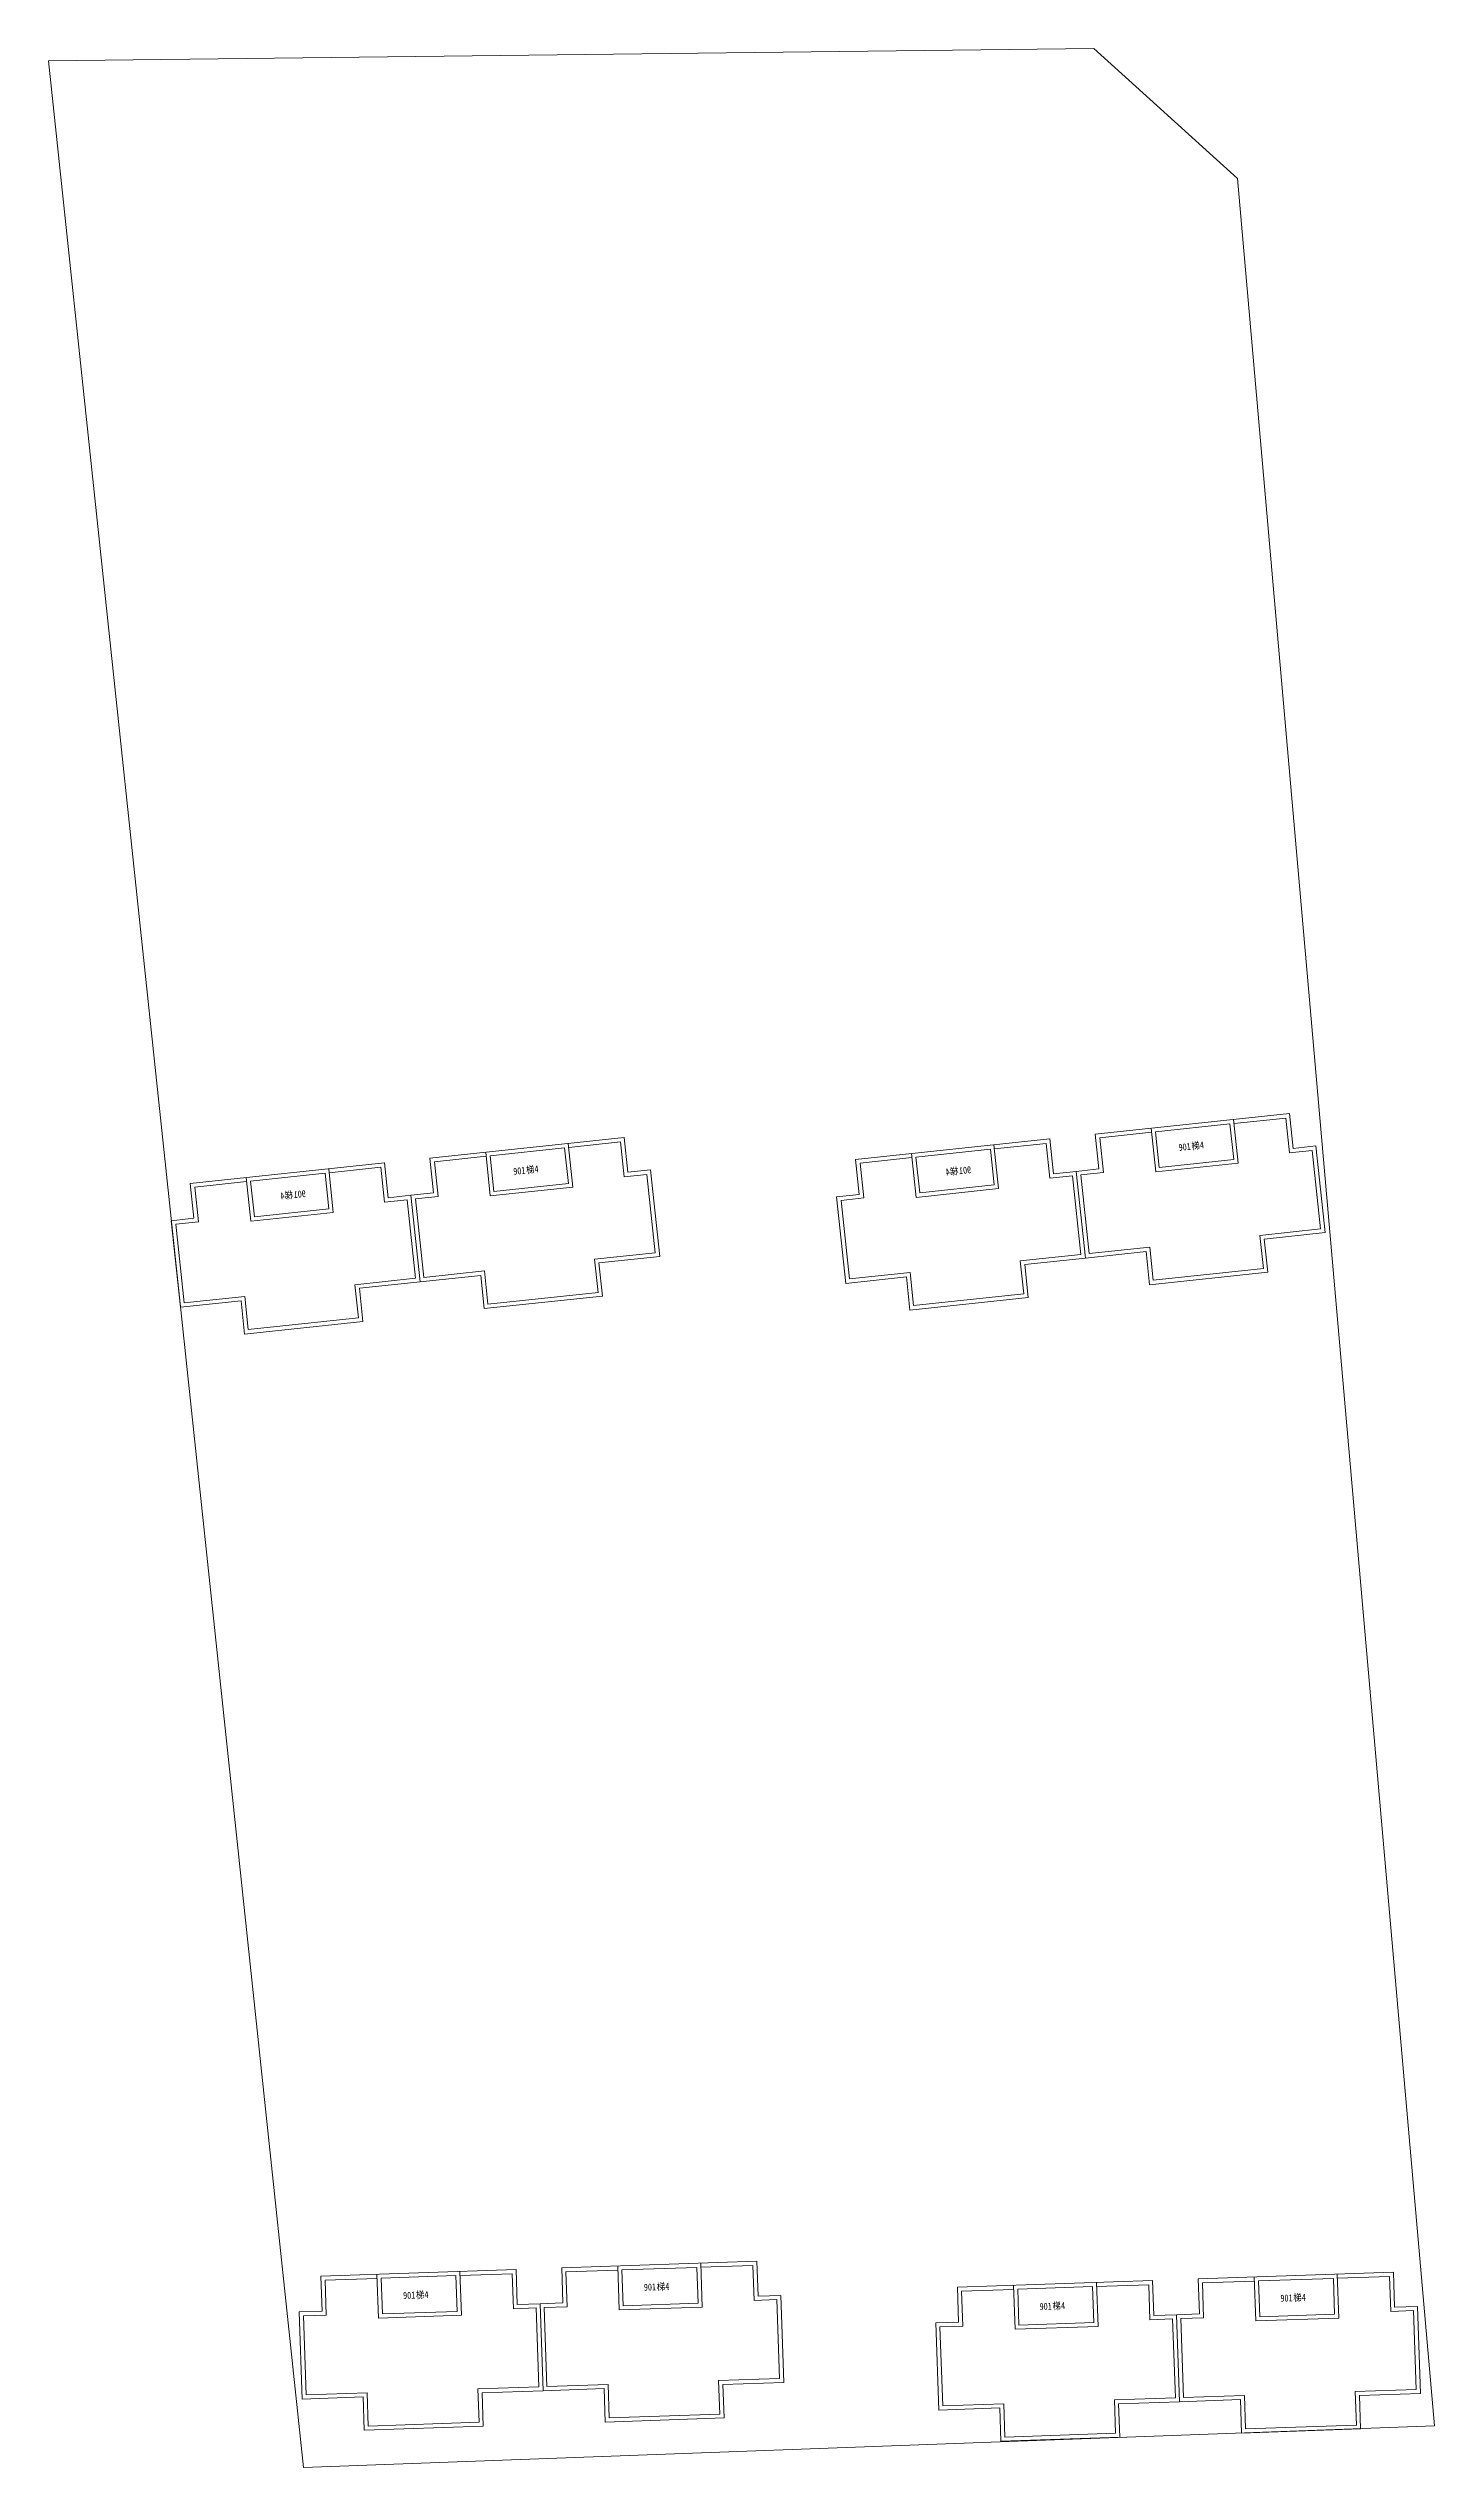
# Model space of a CAD drawing. Extents: x 741202 to 867202, y 603120 to 647617.
# Drawn here: x 750950 to 752994, y 611940 to 615506 of the extents above; entities that cross this region are included whole.
import ezdxf

# ---------------------------------------------------------------- set-up
doc = ezdxf.new("R2010")
doc.units = 0
doc.header["$LTSCALE"] = 1000
doc.header["$MEASUREMENT"] = 0
doc.layers.add('140', color=2, linetype='CONTINUOUS', lineweight=5)
doc.layers.add('901T4', color=2, linetype='CONTINUOUS', lineweight=5)
doc.styles.add('黑体', font='SIMHEI.TTF', dxfattribs={"width": 0.85, "height": 10})

# ---------------------------------------------------------------- blocks, each defined once
blk = doc.blocks.new('hg')
at = {"layer": '901T4', "color": 0, "linetype": 'ByBlock', "style": '黑体', "width": 0.85}
for s, p in [('901', (63477.1, -17864.65)), ('梯', (63478.68, -17864.6)), ('4', (63479.73, -17864.56))]:
    blk.add_text(s, height=0.859, rotation=1.9639, dxfattribs=at).set_placement(p)

msp = doc.modelspace()

# ---------------------------------------------------------------- linework, layer by layer
at = {"layer": '140', "color": 7}
for p, q in [((752491.6, 615505.6), (750950.4, 615487)), ((750950.4, 615487), (751326.4, 611939.6)), ((752703.5, 615313.7), (752491.6, 615505.6)), ((752994, 612001), (752703.5, 615313.7)), ((752780, 613935.5), (752493.6, 613905.2)), ((752582.5, 613908.6), (752692.3, 613920.2)), ((752692.3, 613920.2), (752692.3, 613920.2)), ((752692.3, 613920.2), (752697.9, 613867.7)), ((752697.7, 613926.8), (752704.5, 613862.4)), ((752774.7, 613928.9), (752698.3, 613920.8)), ((752780.1, 613877.6), (752774.7, 613928.9)), ((752785.4, 613884.2), (752780, 613935.5)), ((751799.2, 613900.3), (751512.8, 613869.9)), ((751601.7, 613873.3), (751711.5, 613885)), ((751711.5, 613885), (751711.5, 613885)), ((751711.5, 613885), (751717.1, 613832.5)), ((751716.8, 613891.6), (751723.7, 613827.1)), ((751793.8, 613893.7), (751717.5, 613885.6)), ((751799.3, 613842.4), (751793.8, 613893.7)), ((751804.6, 613849), (751799.2, 613900.3)), ((752140.4, 613867.7), (752426.8, 613898.1)), ((752339.1, 613882.8), (752229.3, 613871.1)), ((752344.7, 613830.3), (752339.1, 613882.8)), ((752351.3, 613824.9), (752344.4, 613889.4)), ((752345.1, 613883.4), (752421.4, 613891.5)), ((752421.4, 613891.5), (752426.9, 613840.2)), ((752426.8, 613898.1), (752432.2, 613846.8)), ((752493.6, 613905.2), (752499, 613853.9)), ((752576.6, 613907.9), (752500.2, 613899.8)), ((752500.2, 613899.8), (752505.6, 613848.5)), ((752582.8, 613849.5), (752575.9, 613913.9)), ((752588.1, 613856.1), (752582.5, 613908.6)), ((752813.5, 613881.2), (752780.1, 613877.6)), ((752818.8, 613887.8), (752785.4, 613884.2)), ((752825.8, 613765.4), (752813.5, 613881.2)), ((752832.4, 613760.1), (752818.8, 613887.8)), ((751159.6, 613832.5), (751446, 613862.9)), ((751358.3, 613847.5), (751248.5, 613835.9)), ((751363.8, 613795), (751358.3, 613847.5)), ((751370.4, 613789.7), (751363.6, 613854.1)), ((751364.2, 613848.2), (751440.6, 613856.3)), ((751440.6, 613856.3), (751446.1, 613804.9)), ((751446, 613862.9), (751451.4, 613811.5)), ((751512.8, 613869.9), (751518.2, 613818.6)), ((751595.8, 613872.7), (751519.4, 613864.6)), ((751519.4, 613864.6), (751524.8, 613813.3)), ((751601.9, 613814.2), (751595.1, 613878.7)), ((751607.3, 613820.8), (751601.7, 613873.3)), ((751832.7, 613845.9), (751799.3, 613842.4)), ((751838, 613852.5), (751804.6, 613849)), ((751845, 613730.2), (751832.7, 613845.9)), ((751851.6, 613724.8), (751838, 613852.5)), ((752145.8, 613816.4), (752140.4, 613867.7)), ((752147, 613862.4), (752223.3, 613870.5)), ((752152.4, 613811.1), (752147, 613862.4)), ((752222.7, 613876.5), (752229.5, 613812)), ((752229.3, 613871.1), (752229.3, 613871.1)), ((752229.3, 613871.1), (752234.9, 613818.6)), ((752432.2, 613846.8), (752465.6, 613850.3)), ((752499, 613853.9), (752465.6, 613850.3)), ((752465.6, 613850.3), (752479.2, 613722.6)), ((752465.6, 613850.3), (752479.2, 613722.6)), ((752505.6, 613848.5), (752472.2, 613845)), ((752704.5, 613862.4), (752582.8, 613849.5)), ((752697.9, 613867.7), (752588.1, 613856.1)), ((751165, 613781.2), (751159.6, 613832.5)), ((751166.2, 613827.2), (751242.5, 613835.3)), ((751171.6, 613775.9), (751166.2, 613827.2)), ((751241.9, 613841.2), (751248.7, 613776.8)), ((751248.5, 613835.9), (751248.5, 613835.9)), ((751248.5, 613835.9), (751254.1, 613783.4)), ((751451.4, 613811.5), (751484.8, 613815.1)), ((751518.2, 613818.6), (751484.8, 613815.1)), ((751484.8, 613815.1), (751498.3, 613687.4)), ((751484.8, 613815.1), (751498.3, 613687.4)), ((751524.8, 613813.3), (751491.4, 613809.8)), ((751491.4, 613809.8), (751503.7, 613694)), ((751723.7, 613827.1), (751601.9, 613814.2)), ((751717.1, 613832.5), (751607.3, 613820.8)), ((752112.4, 613812.9), (752145.8, 613816.4)), ((752125.9, 613685.2), (752112.4, 613812.9)), ((752119, 613807.5), (752152.4, 613811.1)), ((752229.5, 613812), (752351.3, 613824.9)), ((752234.9, 613818.6), (752344.7, 613830.3)), ((752426.9, 613840.2), (752460.3, 613843.7)), ((752460.3, 613843.7), (752472.6, 613728)), ((752472.2, 613845), (752484.5, 613729.2)), ((751131.6, 613777.6), (751165, 613781.2)), ((751145.1, 613650), (751131.6, 613777.6)), ((751138.2, 613772.3), (751171.6, 613775.9)), ((751248.7, 613776.8), (751370.4, 613789.7)), ((751254.1, 613783.4), (751363.8, 613795)), ((751446.1, 613804.9), (751479.5, 613808.5)), ((751479.5, 613808.5), (751491.7, 613692.7)), ((752131.3, 613691.8), (752119, 613807.5)), ((751150.5, 613656.6), (751138.2, 613772.3)), ((752484.5, 613729.2), (752574, 613738.7)), ((752574, 613738.7), (752579, 613689.8)), ((752736.3, 613755.9), (752825.8, 613765.4)), ((752741.6, 613707), (752736.3, 613755.9)), ((752742.9, 613750.6), (752832.4, 613760.1)), ((752748.2, 613701.7), (752742.9, 613750.6)), ((751503.7, 613694), (751593.2, 613703.5)), ((751593.2, 613703.5), (751598.2, 613654.6)), ((751755.4, 613720.7), (751845, 613730.2)), ((751760.8, 613671.8), (751755.4, 613720.7)), ((751762.1, 613715.4), (751851.6, 613724.8)), ((751767.4, 613666.5), (751762.1, 613715.4)), ((752472.6, 613728), (752383, 613718.5)), ((752383, 613718.5), (752388.4, 613669.6)), ((752479.2, 613722.6), (752389.7, 613713.1)), ((752389.7, 613713.1), (752395, 613664.3)), ((752479.2, 613722.6), (752568.7, 613732.1)), ((752568.7, 613732.1), (752573.7, 613683.2)), ((752579, 613689.8), (752741.6, 613707)), ((751491.7, 613692.7), (751402.2, 613683.2)), ((751402.2, 613683.2), (751407.6, 613634.4)), ((751498.3, 613687.4), (751408.8, 613677.9)), ((751408.8, 613677.9), (751414.2, 613629)), ((751498.3, 613687.4), (751587.8, 613696.9)), ((751587.8, 613696.9), (751592.9, 613648)), ((751598.2, 613654.6), (751760.8, 613671.8)), ((752215.4, 613694.7), (752125.9, 613685.2)), ((752220.8, 613701.3), (752131.3, 613691.8)), ((752220.5, 613645.8), (752215.4, 613694.7)), ((752225.8, 613652.4), (752220.8, 613701.3)), ((752388.4, 613669.6), (752225.8, 613652.4)), ((752573.7, 613683.2), (752748.2, 613701.7)), ((751234.6, 613659.4), (751145.1, 613650)), ((751240, 613666), (751150.5, 613656.6)), ((751239.6, 613610.5), (751234.6, 613659.4)), ((751245, 613617.1), (751240, 613666)), ((751407.6, 613634.4), (751245, 613617.1)), ((751592.9, 613648), (751767.4, 613666.5)), ((752395, 613664.3), (752220.5, 613645.8)), ((751414.2, 613629), (751239.6, 613610.5)), ((751994.9, 612243.8), (751707.1, 612234)), ((751912.1, 612241), (751914.4, 612176.2)), ((751996.6, 612192.3), (751994.9, 612243.8)), ((751639.9, 612231.7), (751352.1, 612221.8)), ((751352.1, 612221.8), (751353.8, 612170.2)), ((751435, 612218.6), (751358.3, 612216)), ((751358.3, 612216), (751360, 612164.4)), ((751437, 612159.9), (751434.8, 612224.6)), ((751441, 612218.8), (751551.3, 612222.6)), ((751442.8, 612166.1), (751441, 612218.8)), ((751551.3, 612222.6), (751551.3, 612222.6)), ((751551.3, 612222.6), (751553.2, 612169.8)), ((751557.1, 612228.8), (751559.4, 612164.1)), ((751634.1, 612225.5), (751557.3, 612222.8)), ((751635.9, 612173.9), (751634.1, 612225.5)), ((751641.7, 612180.1), (751639.9, 612231.7)), ((751707.1, 612234), (751708.8, 612182.4)), ((751790, 612230.8), (751713.3, 612228.2)), ((751713.3, 612228.2), (751715, 612176.6)), ((751792, 612172), (751789.8, 612236.8)), ((751796, 612231), (751906.3, 612234.8)), ((751797.8, 612178.2), (751796, 612231)), ((751906.3, 612234.8), (751906.3, 612234.8)), ((751906.3, 612234.8), (751908.1, 612182)), ((751989.1, 612237.6), (751912.3, 612235)), ((751990.9, 612186.1), (751989.1, 612237.6)), ((752578.3, 612215.4), (752290.5, 612205.5)), ((752290.5, 612205.5), (752292.2, 612154)), ((752375.4, 612143.6), (752373.2, 612208.4)), ((752379.4, 612202.6), (752489.7, 612206.4)), ((752489.7, 612206.4), (752489.7, 612206.4)), ((752489.7, 612206.4), (752491.6, 612153.6)), ((752495.5, 612212.6), (752497.8, 612147.8)), ((752572.5, 612209.2), (752495.7, 612206.6)), ((752574.3, 612157.6), (752572.5, 612209.2)), ((752580.1, 612163.8), (752578.3, 612215.4)), ((752933.3, 612227.6), (752645.5, 612217.7)), ((752645.5, 612217.7), (752647.2, 612166.1)), ((752728.4, 612214.6), (752651.7, 612211.9)), ((752651.7, 612211.9), (752653.4, 612160.4)), ((752730.4, 612155.8), (752728.2, 612220.6)), ((752734.4, 612214.8), (752844.7, 612218.5)), ((752736.2, 612162), (752734.4, 612214.8)), ((752844.7, 612218.5), (752844.7, 612218.5)), ((752844.7, 612218.5), (752846.5, 612165.8)), ((752850.5, 612224.7), (752852.8, 612160)), ((752927.5, 612221.4), (752850.7, 612218.8)), ((752929.3, 612169.8), (752927.5, 612221.4)), ((752935, 612176), (752933.3, 612227.6)), ((751353.8, 612170.2), (751320.2, 612169.1)), ((751553.2, 612169.8), (751442.8, 612166.1)), ((751669.4, 612175), (751635.9, 612173.9)), ((751675.2, 612181.2), (751641.7, 612180.1)), ((751673.4, 612058.7), (751669.4, 612175)), ((751708.8, 612182.4), (751675.2, 612181.2)), ((751679.6, 612052.9), (751675.2, 612181.2)), ((751675.2, 612181.2), (751679.6, 612052.9)), ((751715, 612176.6), (751681.4, 612175.4)), ((751681.4, 612175.4), (751685.4, 612059.1)), ((751914.4, 612176.2), (751792, 612172)), ((751908.1, 612182), (751797.8, 612178.2)), ((752024.4, 612187.2), (751990.9, 612186.1)), ((752030.2, 612193.4), (751996.6, 612192.3)), ((752028.4, 612070.9), (752024.4, 612187.2)), ((752034.6, 612065.1), (752030.2, 612193.4)), ((752373.4, 612202.4), (752296.7, 612199.8)), ((752296.7, 612199.8), (752298.4, 612148.2)), ((752381.2, 612149.8), (752379.4, 612202.6)), ((752962.8, 612171), (752929.3, 612169.8)), ((752968.6, 612177.2), (752935, 612176)), ((752966.8, 612054.6), (752962.8, 612171)), ((752973, 612048.8), (752968.6, 612177.2)), ((751320.2, 612169.1), (751324.6, 612040.7)), ((751360, 612164.4), (751326.4, 612163.3)), ((751326.4, 612163.3), (751330.4, 612046.9)), ((751559.4, 612164.1), (751437, 612159.9)), ((752292.2, 612154), (752258.6, 612152.8)), ((752258.6, 612152.8), (752263, 612024.5)), ((752298.4, 612148.2), (752264.8, 612147)), ((752264.8, 612147), (752268.8, 612030.7)), ((752497.8, 612147.8), (752375.4, 612143.6)), ((752491.6, 612153.6), (752381.2, 612149.8)), ((752607.8, 612158.8), (752574.3, 612157.6)), ((752613.6, 612165), (752580.1, 612163.8)), ((752611.8, 612042.5), (752607.8, 612158.8)), ((752647.2, 612166.1), (752613.6, 612165)), ((752618, 612036.7), (752613.6, 612165)), ((752613.6, 612165), (752618, 612036.7)), ((752653.4, 612160.4), (752619.8, 612159.2)), ((752619.8, 612159.2), (752623.8, 612042.9)), ((752852.8, 612160), (752730.4, 612155.8)), ((752846.5, 612165.8), (752736.2, 612162)), ((751938.5, 612067.8), (752028.4, 612070.9)), ((751940.3, 612018.6), (751938.5, 612067.8)), ((751944.7, 612062), (752034.6, 612065.1)), ((751324.6, 612040.7), (751414.6, 612043.8)), ((751330.4, 612046.9), (751420.4, 612050)), ((751414.6, 612043.8), (751416.1, 611994.7)), ((751420.4, 612050), (751421.9, 612000.9)), ((751583.5, 612055.6), (751673.4, 612058.7)), ((751585.3, 612006.5), (751583.5, 612055.6)), ((751589.7, 612049.8), (751679.6, 612052.9)), ((751591.5, 612000.7), (751589.7, 612049.8)), ((751679.6, 612052.9), (751769.6, 612056)), ((751685.4, 612059.1), (751775.4, 612062.2)), ((751769.6, 612056), (751771.1, 612006.8)), ((751775.4, 612062.2), (751776.9, 612013)), ((751946.5, 612012.8), (751944.7, 612062)), ((752263, 612024.5), (752353, 612027.6)), ((752268.8, 612030.7), (752358.8, 612033.8)), ((752353, 612027.6), (752354.5, 611978.4)), ((752358.8, 612033.8), (752360.3, 611984.6)), ((752521.9, 612039.4), (752611.8, 612042.5)), ((752523.7, 611990.2), (752521.9, 612039.4)), ((752528.1, 612033.6), (752618, 612036.7)), ((752529.9, 611984.4), (752528.1, 612033.6)), ((752618, 612036.7), (752708, 612039.8)), ((752623.8, 612042.9), (752713.8, 612046)), ((752708, 612039.8), (752709.5, 611990.6)), ((752713.8, 612046), (752715.3, 611996.8)), ((752876.9, 612051.6), (752966.8, 612054.6)), ((752878.7, 612002.4), (752876.9, 612051.6)), ((752883.1, 612045.8), (752973, 612048.8)), ((752884.9, 611996.6), (752883.1, 612045.8)), ((751326.4, 611939.6), (752994, 612001)), ((751416.1, 611994.7), (751591.5, 612000.7)), ((751421.9, 612000.9), (751585.3, 612006.5)), ((751771.1, 612006.8), (751946.5, 612012.8)), ((751776.9, 612013), (751940.3, 612018.6)), ((752709.5, 611990.6), (752884.9, 611996.6)), ((752715.3, 611996.8), (752878.7, 612002.4)), ((752354.5, 611978.4), (752529.9, 611984.4)), ((752360.3, 611984.6), (752523.7, 611990.2))]:
    msp.add_line(p, q, dxfattribs=at)

# ---------------------------------------------------------------- block references
at = {"layer": '140', "color": 7, "yscale": 12.00000001117587, "zscale": 12}
for p, xscale, rotation in [((-23017.5, 770638.7), 12.00000001117476, 4.292671929512535), ((-23998.3, 770603.4), 12.00000001117476, 4.292671929512535), ((-10662.7, 823835.5), 12.0000000111929, 0.2060396521856814), ((-11017.7, 823823.4), 12.00000001115018, 0.20603967275271), ((-10079.3, 823807.1), 12.00000001115018, 0.20603967275271), ((-9724.3, 823819.3), 12.0000000111929, 0.2060396521856814)]:
    msp.add_blockref('hg', p, dxfattribs=dict(at, xscale=xscale, rotation=rotation))
at = {"layer": '140', "color": 7, "extrusion": (0, 0, -1), "xscale": 12.00000001122055, "yscale": 12.00000001117587, "zscale": -12, "rotation": 352.1915258152653}
for p in [(-1477847.9, 929725.5), (-1476867.1, 929690.3)]:
    msp.add_blockref('hg', p, dxfattribs=at)

doc.saveas('drawing.dxf')
